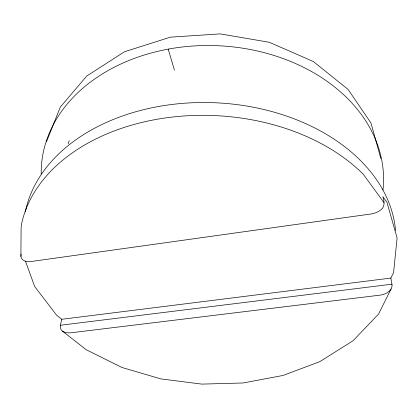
<?xml version="1.0" encoding="UTF-8"?>
<svg xmlns="http://www.w3.org/2000/svg" width="418" height="418" viewBox="0 0 418 418"><rect width="100%" height="100%" fill="white"/><g stroke="black" fill="none" stroke-linecap="round" stroke-linejoin="round"><path stroke-width="0.63" d="M25.461 261.172L34.678 286.513L56.582 315.151L61.791 319.284C61.044 322.989 58.661 328.313 62.517 331.213L86.218 349.725L121.962 367.479L160.888 378.907L201.826 384.111L243.093 382.977L283.017 375.469L319.827 361.638L353.048 340.754L378.551 314.064L391.64 287.84L392.121 285.4L390.877 278.069L393.584 272.567L397.1 238.009L386.943 202.249L382.846 196.617C384.294 200.969 385.26 206.706 380.923 209.789C378.076 212.166 374.471 213.457 370.839 214L31.282 261.49C27.384 262.164 21.511 261.213 20.9 256.459L21.099 227.544M21.344 227.047L21.355 225.109A189.657 132.088 2.6 0 1 163.673 118.2A189.657 132.088 2.6 0 1 363.242 174.217L384.037 202.678M20.9 256.459L21.146 254.191M46.508 141.671L60.328 107.05L86.772 75.998L124.491 51.754L170.445 37.155L220.176 33.889L269.244 42.26L313.291 61.483L348.079 89.421L370.933 122.944L380.882 158.709M391.06 289.026C388.719 292.725 384.351 294.575 380.15 295.129L70.25 332.869L65.898 332.723L62.517 331.213M61.791 319.284L390.877 278.069M60.485 325.251L392.016 284.188M168.198 49.125L174.426 70.146M41.199 173.93A171.27 130.285 2.6 0 1 218.64 45.755A171.27 130.285 2.6 0 1 382.987 189.976M25.336 211.91A186.318 131.931 2.6 0 1 217.046 102.844A186.318 131.931 2.6 0 1 395.585 230.611M68.155 143.844A148.923 113.774 2.6 0 1 69.257 140.735"/></g></svg>
